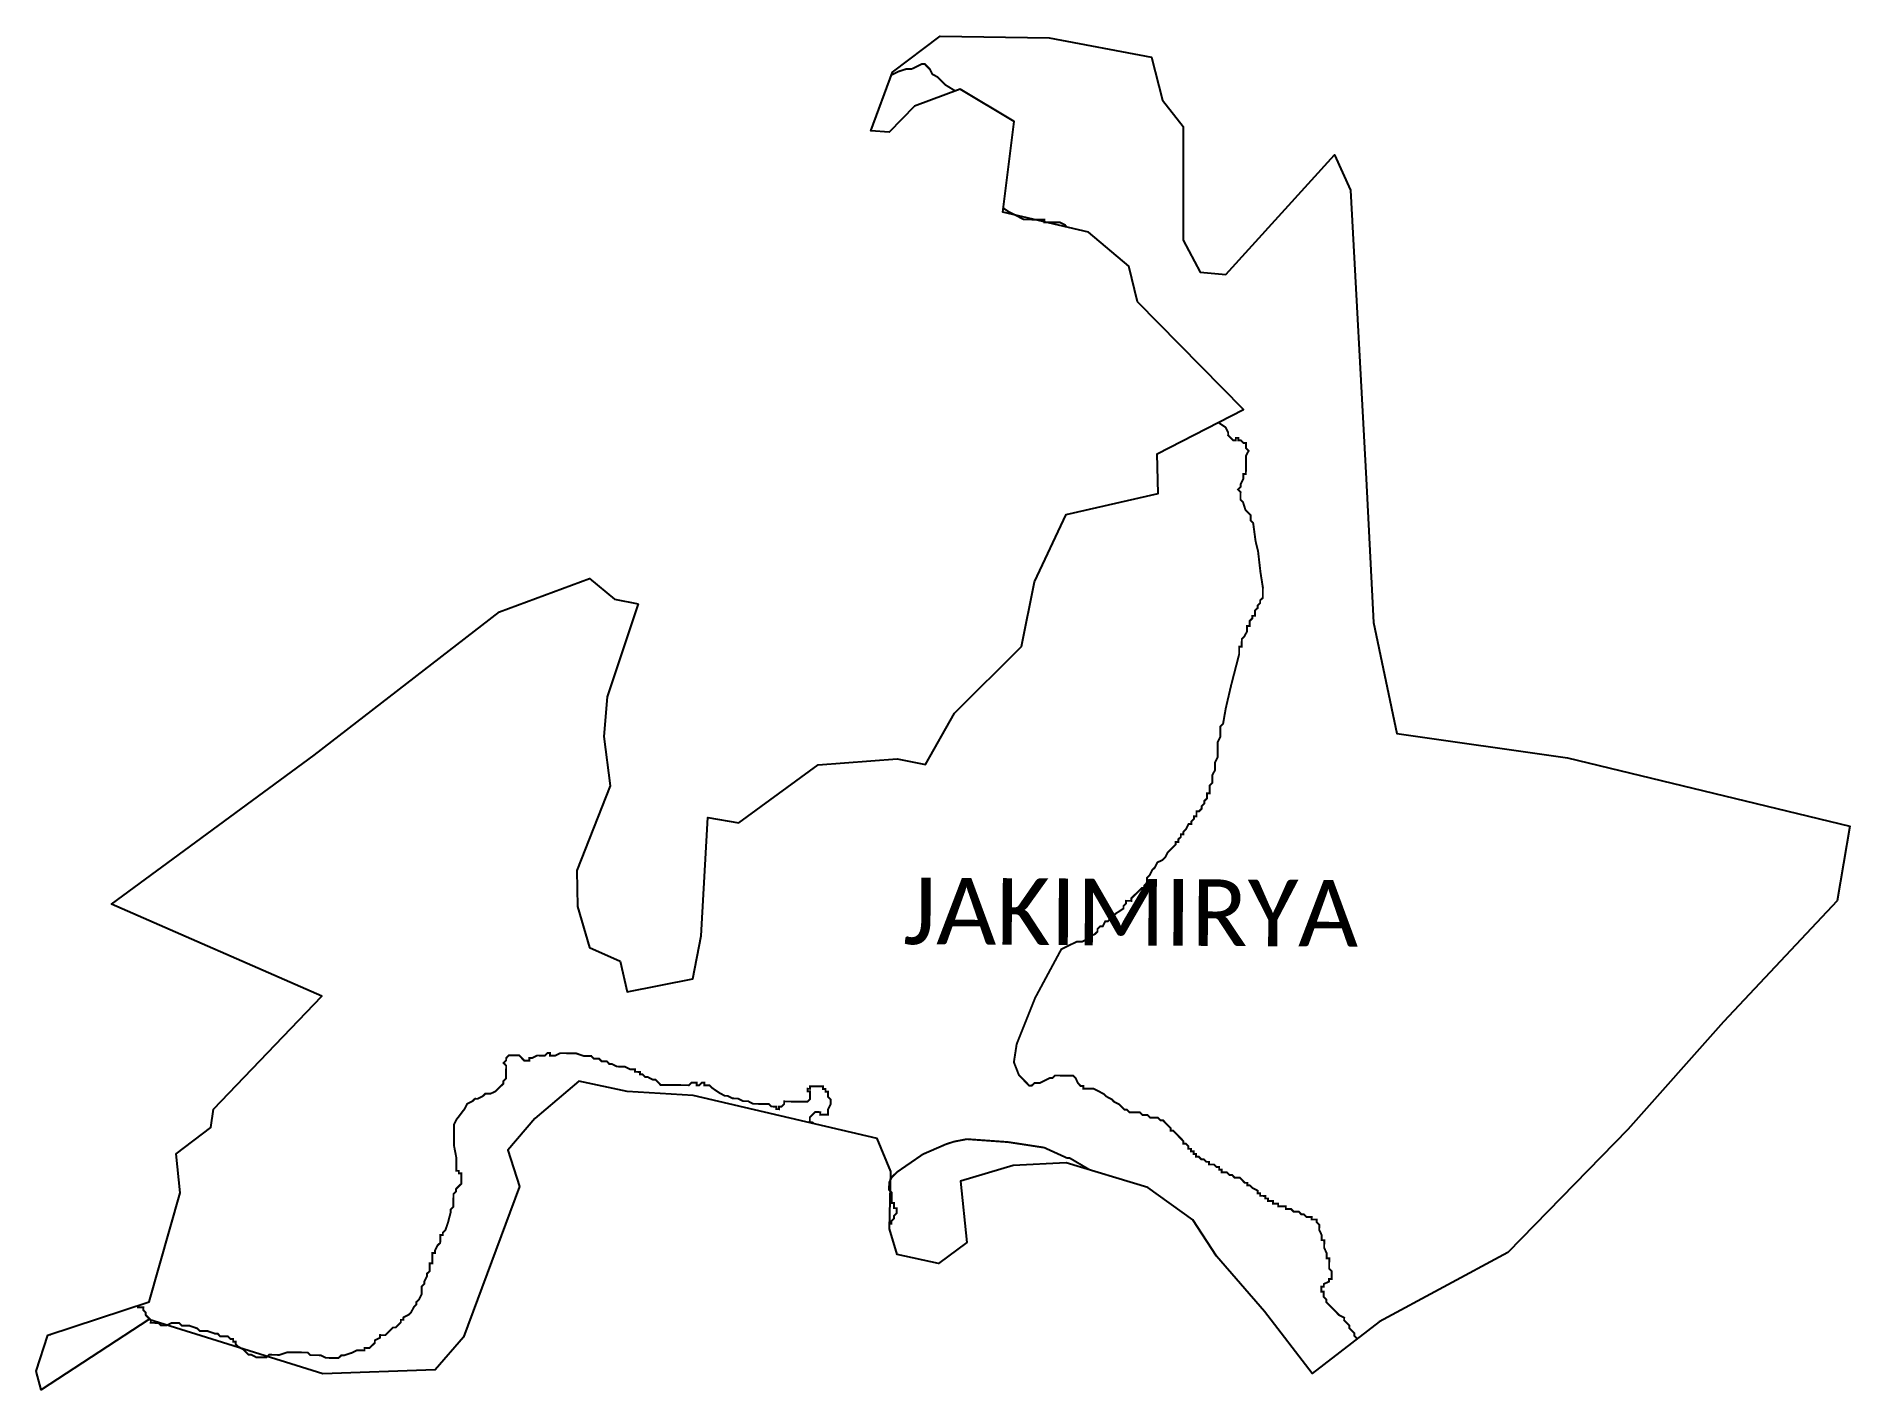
# Model space of a CAD drawing. Header units: metres. Extents: x 314786 to 317620, y 1882632 to 1884747.
import ezdxf

# ---------------------------------------------------------------- set-up
doc = ezdxf.new("R2010")
doc.units = ezdxf.units.M
for name, color, linetype in [('HAZARDS LINE', 1, 'Continuous'), ('village', 3, 'Continuous'), ('VILLAGE NAME', 250, 'Continuous')]:
    doc.layers.add(name, color=color, linetype=linetype)
doc.styles.get("Standard").update_dxf_attribs({"font": 'simplex.shx'})

msp = doc.modelspace()

# ---------------------------------------------------------------- linework, layer by layer
at = {"color": 3, "true_color": 0x00ff00, "flags": 128}
msp.add_lwpolyline([(315689.9, 1883867.4), (315727, 1883859.7)], dxfattribs=at)
at = {"layer": 'HAZARDS LINE', "lineweight": 18, "const_width": 3.02}
for points in [[(316122.7, 1884686.4), (316134.1, 1884692.1), (316146.3, 1884696), (316154.3, 1884695.9), (316162.4, 1884699.9), (316170.5, 1884703.8), (316174.5, 1884703.8), (316178.5, 1884699.7), (316182.5, 1884695.7), (316186.5, 1884687.6), (316194.5, 1884683.5), (316206.5, 1884671.3), (316222.6, 1884661.4)], [(316297.4, 1884478.5), (316305.4, 1884473), (316329.5, 1884460.7), (316361.7, 1884460.4), (316361.7, 1884456.4), (316385.9, 1884456.2), (316393.9, 1884452.1), (316396.4, 1884448.6)], [(316633.4, 1884143.5), (316644.9, 1884135.7), (316648.9, 1884127.6), (316648.8, 1884123.6), (316652.8, 1884119.5), (316656.8, 1884115.4), (316660.8, 1884115.4), (316660.9, 1884119.4), (316664.9, 1884119.4), (316664.9, 1884115.4), (316668.9, 1884115.3), (316672.9, 1884111.3), (316676.9, 1884111.2), (316676.8, 1884103.2), (316680.8, 1884099.1), (316676.7, 1884091.1), (316676.5, 1884062.9), (316672.5, 1884062.9), (316672.4, 1884054.9), (316668.3, 1884046.9), (316668.3, 1884042.8), (316664.2, 1884038.8), (316668.2, 1884034.8), (316668.1, 1884022.7), (316672.1, 1884018.6), (316676, 1884006.5), (316684, 1883998.4), (316683.9, 1883990.3), (316687.9, 1883986.3), (316691.7, 1883958), (316695.6, 1883941.9), (316699.3, 1883909.6), (316703.1, 1883885.4), (316703, 1883869.3), (316698.9, 1883865.3), (316698.9, 1883861.3), (316694.8, 1883857.3), (316694.8, 1883853.3), (316690.7, 1883849.3), (316690.7, 1883841.2), (316686.6, 1883841.2), (316686.6, 1883837.2), (316682.5, 1883833.2), (316682.5, 1883825.2), (316678.4, 1883825.2), (316678.4, 1883817.1), (316674.3, 1883809.1), (316670.2, 1883805.1), (316670.1, 1883793), (316666.1, 1883793.1), (316666, 1883781), (316653.5, 1883732.7), (316645.1, 1883696.6), (316640.9, 1883672.4), (316636.8, 1883668.4), (316636.7, 1883652.3), (316632.6, 1883644.3), (316632.4, 1883620.1), (316628.3, 1883612.1), (316628.2, 1883600), (316624.1, 1883592), (316624, 1883579.9), (316619.9, 1883575.9), (316619.8, 1883563.8), (316615.8, 1883563.9), (316615.7, 1883555.8), (316611.6, 1883551.8), (316611.6, 1883547.8), (316607.5, 1883543.8), (316607.5, 1883539.8), (316603.4, 1883535.8), (316599.4, 1883535.8), (316599.3, 1883527.8), (316595.3, 1883527.8), (316595.3, 1883523.8), (316591.2, 1883519.8), (316591.2, 1883515.7), (316587.1, 1883515.8), (316583, 1883507.8), (316579, 1883503.8), (316578.9, 1883499.7), (316574.9, 1883499.8), (316574.9, 1883495.7), (316570.8, 1883491.7), (316570.8, 1883487.7), (316566.8, 1883487.8), (316566.7, 1883483.7), (316558.6, 1883475.7), (316554.5, 1883471.7), (316550.4, 1883463.7), (316546.4, 1883459.7), (316538.3, 1883455.8), (316534.2, 1883447.8), (316530.1, 1883443.8), (316526, 1883435.7), (316522, 1883431.7), (316521.9, 1883423.7), (316517.8, 1883419.7), (316517.8, 1883415.7), (316513.8, 1883415.7), (316497.5, 1883399.7), (316497.5, 1883395.7), (316489.4, 1883395.8), (316489.4, 1883391.7), (316485.3, 1883387.7), (316485.3, 1883383.7), (316473.1, 1883375.8), (316469.1, 1883371.8), (316469, 1883367.7), (316465, 1883367.8), (316461, 1883363.8), (316456.9, 1883363.8), (316452.8, 1883355.8), (316448.8, 1883355.8), (316444.7, 1883351.8), (316444.7, 1883347.8), (316440.6, 1883343.8), (316432.5, 1883339.9), (316428.5, 1883335.9), (316420.4, 1883331.9), (316412.3, 1883332), (316404.2, 1883328), (316396.2, 1883324.1), (316388.1, 1883320.1), (316347.1, 1883243.9), (316318.3, 1883171.7), (316314, 1883143.5), (316321.9, 1883123.3), (316337.9, 1883107), (316341.9, 1883107), (316346, 1883111), (316354, 1883110.9), (316370.2, 1883118.8), (316374.2, 1883118.8), (316378.3, 1883122.8), (316406.5, 1883122.5), (316410.5, 1883118.5), (316414.4, 1883110.4), (316418.4, 1883106.3), (316422.5, 1883106.3), (316422.4, 1883102.3), (316438.5, 1883102.1), (316446.6, 1883098), (316454.6, 1883093.9), (316458.6, 1883089.9), (316466.6, 1883085.8), (316470.6, 1883081.7), (316478.6, 1883077.6), (316482.6, 1883073.5), (316486.6, 1883069.5), (316490.6, 1883069.4), (316494.6, 1883065.4), (316510.7, 1883065.2), (316514.7, 1883061.2), (316522.8, 1883061.1), (316526.8, 1883057), (316538.8, 1883056.9), (316542.8, 1883052.9), (316546.9, 1883052.8), (316554.9, 1883044.7), (316558.8, 1883040.6), (316558.8, 1883036.6), (316562.8, 1883036.6), (316566.8, 1883032.5), (316574.8, 1883024.4), (316578.8, 1883020.3), (316578.8, 1883016.3), (316582.8, 1883016.3), (316586.8, 1883012.2), (316586.8, 1883008.2), (316590.8, 1883008.1), (316590.8, 1883004.1), (316594.8, 1883004.1), (316594.7, 1883000), (316598.8, 1883000), (316598.7, 1882996), (316602.8, 1882995.9), (316606.8, 1882991.9), (316610.8, 1882991.8), (316614.8, 1882987.8), (316618.8, 1882987.8), (316618.8, 1882983.7), (316626.8, 1882983.7), (316630.8, 1882979.6), (316634.8, 1882979.6), (316634.8, 1882975.5), (316638.8, 1882975.5), (316638.8, 1882971.5), (316646.9, 1882971.4), (316650.9, 1882967.3), (316654.9, 1882967.3), (316658.9, 1882963.2), (316666.9, 1882963.2), (316674.9, 1882955), (316678.9, 1882955), (316678.9, 1882951), (316682.9, 1882950.9), (316686.9, 1882946.9), (316694.9, 1882942.8), (316694.9, 1882938.7), (316698.9, 1882938.7), (316698.9, 1882934.7), (316707, 1882934.6), (316706.9, 1882930.6), (316711, 1882930.5), (316710.9, 1882926.5), (316719, 1882926.5), (316718.9, 1882922.4), (316727, 1882922.4), (316727, 1882918.3), (316739, 1882918.2), (316739, 1882914.2), (316747.1, 1882914.1), (316751.1, 1882910.1), (316759.1, 1882910), (316763.1, 1882905.9), (316767.1, 1882905.9), (316771.1, 1882901.8), (316779.2, 1882901.8), (316779.1, 1882897.7), (316787.2, 1882897.7), (316787.2, 1882893.6), (316791.2, 1882889.6), (316791.1, 1882881.5), (316795, 1882873.4), (316795, 1882865.4), (316799, 1882865.3), (316798.9, 1882853.2), (316802.9, 1882845.1), (316802.8, 1882837.1), (316806.8, 1882837.1), (316806.7, 1882820.9), (316810.7, 1882816.9), (316810.6, 1882804.8), (316806.5, 1882804.8), (316806.5, 1882800.8), (316798.4, 1882796.8), (316798.4, 1882792.8), (316794.3, 1882792.9), (316794.3, 1882784.8), (316798.3, 1882784.8), (316798.2, 1882776.7), (316802.2, 1882772.6), (316802.2, 1882768.6), (316806.2, 1882764.5), (316818.2, 1882752.4), (316822.2, 1882748.3), (316830.2, 1882744.2), (316830.1, 1882740.2), (316834.1, 1882736.1), (316838.1, 1882732), (316838.1, 1882728), (316846.1, 1882719.9), (316846, 1882715.9), (316850, 1882711.8), (316850.6, 1882711.3)], [(316001.3, 1883047.3), (315999, 1883049.5), (315995, 1883049.6), (315995.1, 1883057.6), (315999.1, 1883061.6), (316003.2, 1883065.6), (316011.3, 1883065.5), (316011.2, 1883061.5), (316023.3, 1883061.4), (316023.4, 1883069.5), (316027.5, 1883077.5), (316027.5, 1883085.5), (316023.5, 1883089.6), (316023.6, 1883097.7), (316019.6, 1883097.7), (316019.6, 1883101.7), (316015.6, 1883101.8), (316015.6, 1883105.8), (315995.5, 1883106), (315995.5, 1883101.9), (315991.4, 1883102), (315991.4, 1883097.9), (315995.4, 1883097.9), (315995.3, 1883085.8), (315991.3, 1883081.8), (315955, 1883082.2), (315955, 1883078.1), (315950.9, 1883074.1), (315946.9, 1883074.2), (315946.8, 1883070.1), (315942.8, 1883070.2), (315942.9, 1883074.2), (315934.8, 1883074.3), (315930.8, 1883078.3), (315906.6, 1883078.5), (315898.6, 1883082.6), (315890.6, 1883082.7), (315882.5, 1883086.8), (315874.5, 1883086.9), (315866.5, 1883091), (315862.4, 1883091), (315854.4, 1883095.1), (315842.4, 1883103.3), (315838.4, 1883107.3), (315830.4, 1883107.4), (315830.4, 1883111.4), (315826.4, 1883111.5), (315822.3, 1883107.5), (315818.3, 1883107.5), (315818.3, 1883111.5), (315810.3, 1883111.6), (315806.2, 1883107.6), (315761.9, 1883108), (315757.9, 1883112.1), (315753.9, 1883116.1), (315749.9, 1883116.2), (315741.9, 1883120.3), (315737.8, 1883120.3), (315733.8, 1883124.4), (315729.8, 1883124.4), (315729.8, 1883128.4), (315721.8, 1883128.5), (315721.8, 1883132.5), (315713.8, 1883132.6), (315705.7, 1883136.7), (315693.7, 1883136.8), (315685.6, 1883140.9), (315681.6, 1883140.9), (315677.6, 1883145), (315669.6, 1883145.1), (315665.6, 1883149.1), (315657.5, 1883149.2), (315653.5, 1883153.3), (315641.4, 1883153.4), (315629.4, 1883157.5), (315605.2, 1883157.7), (315597.1, 1883153.7), (315589.1, 1883153.8), (315589.1, 1883157.8), (315585.1, 1883157.9), (315581, 1883153.9), (315568.9, 1883154), (315560.8, 1883150), (315556.8, 1883150.1), (315556.8, 1883146), (315548.7, 1883146.1), (315544.7, 1883150.2), (315540.7, 1883154.2), (315524.6, 1883154.4), (315520.6, 1883150.4), (315520.5, 1883146.4), (315516.5, 1883142.4), (315520.5, 1883138.3), (315520.3, 1883118.2), (315516.2, 1883114.2), (315516.2, 1883110.1), (315512.1, 1883106.1), (315508.1, 1883102.2), (315504, 1883098.2), (315495.9, 1883094.2), (315487.9, 1883094.3), (315483.8, 1883090.3), (315475.7, 1883086.3), (315471.7, 1883086.4), (315467.6, 1883082.4), (315459.5, 1883078.4), (315455.4, 1883070.4), (315443.2, 1883054.4), (315439.1, 1883046.3), (315438.8, 1883014.1), (315442.7, 1882993.9), (315442.5, 1882973.8), (315446.5, 1882973.8), (315446.5, 1882969.7), (315450.5, 1882969.7), (315450.4, 1882953.6), (315446.3, 1882949.6), (315442.3, 1882945.6), (315442.2, 1882941.6), (315438.2, 1882937.6), (315438, 1882917.4), (315433.9, 1882913.4), (315433.9, 1882909.4), (315429.7, 1882893.3), (315425.6, 1882881.3), (315421.5, 1882877.3), (315421.5, 1882873.3), (315417.5, 1882873.3), (315417.4, 1882861.2), (315413.3, 1882857.2), (315409.2, 1882849.2), (315409.2, 1882845.2), (315405.1, 1882845.2), (315405, 1882829.1), (315401, 1882829.1), (315400.9, 1882817), (315396.8, 1882813.1), (315396.8, 1882809), (315392.7, 1882801), (315392.6, 1882797), (315388.6, 1882793), (315388.5, 1882780.9), (315384.4, 1882772.9), (315380.3, 1882768.9), (315380.3, 1882764.9), (315376.2, 1882760.9), (315372.1, 1882752.8), (315368, 1882748.8), (315360, 1882744.9), (315359.9, 1882740.9), (315355.9, 1882740.9), (315355.9, 1882736.9), (315347.7, 1882728.9), (315343.7, 1882728.9), (315339.6, 1882724.9), (315331.5, 1882716.9), (315323.5, 1882717), (315323.4, 1882713), (315315.3, 1882709), (315315.3, 1882705), (315307.2, 1882697), (315299.1, 1882697.1), (315299.1, 1882693), (315287, 1882693.1), (315278.9, 1882689.2), (315266.8, 1882685.3), (315262.8, 1882685.3), (315258.7, 1882681.3), (315238.6, 1882681.5), (315230.5, 1882685.6), (315214.4, 1882685.7), (315210.4, 1882689.8), (315178.2, 1882690.1), (315166.1, 1882686.1), (315150, 1882686.3), (315145.9, 1882682.3), (315129.8, 1882682.4), (315121.8, 1882686.5), (315117.8, 1882686.6), (315113.8, 1882690.6), (315109.8, 1882694.7), (315101.8, 1882698.8), (315097.8, 1882702.9), (315097.8, 1882706.9), (315093.8, 1882706.9), (315093.8, 1882710.9), (315089.8, 1882711), (315085.8, 1882715), (315073.7, 1882715.1), (315069.7, 1882719.2), (315065.7, 1882719.2), (315053.6, 1882723.4), (315041.6, 1882723.5), (315037.6, 1882727.5), (315025.5, 1882731.7), (315013.4, 1882731.8), (315009.4, 1882735.8), (314997.4, 1882736), (314989.3, 1882732), (314981.2, 1882732.1), (314977.2, 1882736.1), (314965.1, 1882736.2), (314965.2, 1882740.3), (314961.2, 1882744.3), (314957.2, 1882748.4), (314957.2, 1882752.4), (314953.2, 1882756.5), (314953.3, 1882760.5), (314945.2, 1882760.6), (314945.2, 1882763)], [(314808.6, 1882718.2), (314807.9, 1882717.5), (314806.4, 1882717.5)]]:
    msp.add_lwpolyline(points, dxfattribs=at)
at = {"layer": 'HAZARDS LINE', "lineweight": 18}
msp.add_lwpolyline([(316432.7, 1882975.2, 3.02, 3.02, 0), (316401.3, 1882993.7, 3.02, 3.02, 0), (316397.3, 1882993.7, 3.02, 3.02, 0), (316361.2, 1883010.1, 3.02, 3.02, 0), (316304.9, 1883018.7, 3.02, 3.02, 0), (316240.5, 1883023.3, 3.02, 3.02, 0), (316220.3, 1883019.4, 3.02, 3.02, 0), (316208.2, 1883015.5, 3.02, 3.02, 0), (316171.8, 1882999.7, 3.02, 3.02, 0), (316131.3, 1882971.8, 3.02, 3.02, 0), (316123.2, 1882963.9, 3.02, 3.02, 0), (316119.1, 1882955.8, 3.02, 3.02, 0), (316118.9, 1882943.8, 3.02, 3.02, 0), (316122.9, 1882939.7, 3.02, 3.02, 0), (316122.8, 1882923.6, 3.02, 3.02, 0), (316126.8, 1882923.5, 3.02, 3.02, 0), (316126.8, 1882915.5, 3.02, 3.02, 0), (316130.8, 1882915.4, 3.02, 3.02, 0), (316130.7, 1882907.4, 3.02, 3.02, 0), (316126.7, 1882903.4, 3.02, 3.02, 0), (316126.6, 1882899.4, 3.02, 3.02, 0), (316122.6, 1882895.4, 3.02, 3.02, 0), (316122.5, 1882891.3, 3.02, 3.02, 0), (316119.9, 1882891.4, 3.02, 3.02, 0)], format="xyseb", dxfattribs=at)
at = {"layer": 'village', "color": 3, "true_color": 0x00ff00}
for points in [[(315727, 1883859.7, 0), (315678.2, 1883714.4, 0), (315673, 1883652.7, 0), (315683.2, 1883575.3, 0), (315630.9, 1883443.4, 0), (315631.9, 1883386.7, 0), (315650.9, 1883322.8, 0), (315698.5, 1883301.7, 0), (315709.5, 1883253.5, 0), (315812, 1883274.1, 0), (315825.2, 1883340.9, 0), (315835.7, 1883526.2, 0), (315884.1, 1883517.8, 0), (316007.9, 1883608.1, 0), (316131.6, 1883617.8, 0), (316176, 1883608.7, 0), (316221.4, 1883689, 0), (316325.9, 1883793.1, 0), (316346.4, 1883894.4, 0), (316395.7, 1883999.5, 0), (316539.4, 1884032.4, 0), (316537.7, 1884094.5, 0), (316672.7, 1884163.6, 0), (316507.2, 1884331.8, 0), (316493.7, 1884387.9, 0), (316430.5, 1884440.7, 0), (316296.6, 1884472, 0), (316314.6, 1884613.6, 0), (316230, 1884664.1, 0), (316158.9, 1884637.9, 0), (316119, 1884597, 0), (316090.4, 1884599, 0), (316124.4, 1884691, 0), (316198.6, 1884747, 0), (316369.3, 1884744.8, 0), (316529.3, 1884714.4, 0), (316546.2, 1884646.9, 0), (316578.6, 1884606.2, 0), (316578.4, 1884428.3, 0), (316605.2, 1884378.5, 0), (316645.1, 1884374.7, 0), (316815, 1884561.7, 0), (316840.3, 1884506.6, 0), (316864.3, 1884055.4, 0), (316876.2, 1883830.9, 0), (316912.5, 1883657.5, 0), (317179.2, 1883619.4, 0), (317620.3, 1883512.6, 0), (317600.5, 1883396, 0), (317422.8, 1883206.4, 0), (317273.7, 1883038.5, 0), (317086, 1882846.3, 0), (316884.8, 1882737.6, 0), (316780.4, 1882657.2, 0), (316705.8, 1882754.1, 0), (316630.4, 1882840.2, 0), (316593.6, 1882897.3, 0), (316523.5, 1882947.6, 0), (316395.8, 1882986.4, 0), (316313, 1882982, 0), (316230.4, 1882957.8, 0), (316240.2, 1882861.9, 0), (316196.1, 1882829.1, 0), (316131.5, 1882843.1, 0), (316119.7, 1882883.2, 0), (316121.6, 1882972.8, 0)], [(316121.6, 1882972.8, 0), (316100.1, 1883024.2, 0), (315812.7, 1883091.3, 0), (315709.7, 1883097.9, 0), (315634, 1883113.8, 0), (315565.2, 1883055.8, 0), (315523.3, 1883006.2, 0), (315541.3, 1882949.1, 0), (315453.8, 1882714, 0), (315409.3, 1882662.8, 0), (315233.8, 1882656.3, 0), (314962.1, 1882741.3, 0), (314793.7, 1882631.6, 0), (314786.1, 1882660.6, 0), (314804, 1882716.7, 0), (314962.7, 1882768.8, 0), (315010.8, 1882939.4, 0), (315004.7, 1883000.3, 0), (315059.1, 1883041.3, 0), (315062.9, 1883069.9, 0), (315232.3, 1883246.8, 0), (314903.8, 1883390.8, 0), (315220.4, 1883623.5, 0), (315510.1, 1883847.4, 0), (315650.5, 1883899.7, 0), (315689.9, 1883867.4, 0)]]:
    msp.add_polyline3d(points, dxfattribs=at)

# ---------------------------------------------------------------- texts
at = {"layer": 'VILLAGE NAME', "insert": (316141.4, 1883432.1), "char_height": 104.042, "attachment_point": 1, "rotation": 359.6762}
msp.add_mtext_dynamic_manual_height_columns('{\\fCalibri|b0|i0|c0|p34;JAKIMIRYA}', width=1142.412, gutter_width=520.2, heights=[0], dxfattribs=at)

doc.saveas('drawing.dxf')
